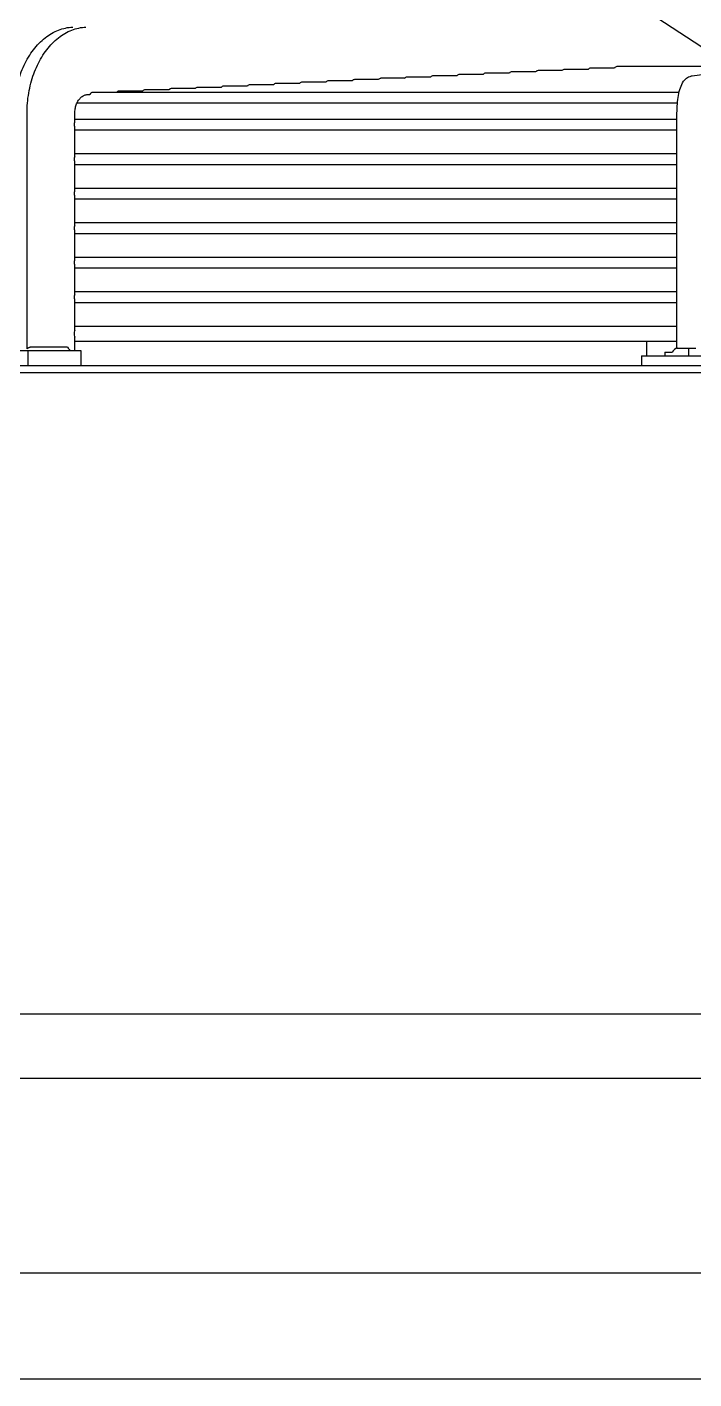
# Model space of a CAD drawing. Header units: millimetres. Extents: x 17046 to 32328, y 18593 to 29476.
# Drawn here: x 17391.75 to 17398.74, y 18973.5 to 18987.69 of the extents above; entities that cross this region are included whole.
import ezdxf

# ---------------------------------------------------------------- set-up
doc = ezdxf.new("R2010")
doc.units = ezdxf.units.MM
doc.header["$LTSCALE"] = 5
doc.layers.add('UNIT', color=6, linetype='Continuous')
doc.styles.add('SUBMITTAL', font='romans.shx', dxfattribs={"width": 0.75})
doc.dimstyles.new('SUBMITTAL', dxfattribs={"dimtxt": 0.09375, "dimasz": 0.09375, "dimexe": 0.03125, "dimexo": 0.0625, "dimgap": 0.0625, "dimtad": 0, "dimdec": 4, "dimzin": 4, "dimdsep": 46, "dimlunit": 4, "dimtxsty": 'SUBMITTAL', "dimcen": 0.09375, "dimclre": 6, "dimadec": 0, "dimazin": 0, "dimtfac": 1, "dimtdec": 0, "dimtofl": 0, "dimtmove": 0, "dimatfit": 3, "dimfxl": 0, "dimfrac": 2, "dimtolj": 1, "dimtzin": 4, "dimarcsym": 0})

msp = doc.modelspace()

# ---------------------------------------------------------------- linework, layer by layer
at = {"layer": 'UNIT'}
for p, q in [((17398.2052, 18987.8889), (17399.1422, 18987.2749)), ((17398.7255, 18987.1783), (17400.7609, 18987.4529)), ((17397.0829, 18987.2196), (17396.8332, 18987.2196)), ((17397.3586, 18987.2331), (17397.1086, 18987.2331)), ((17397.6343, 18987.2466), (17397.3843, 18987.2466)), ((17397.9092, 18987.2601), (17397.66, 18987.2601)), ((17399.4416, 18987.2749), (17397.936, 18987.2749)), ((17394.0577, 18987.0712), (17393.8087, 18987.0712)), ((17394.3324, 18987.0847), (17394.0833, 18987.0847)), ((17394.6071, 18987.0982), (17394.358, 18987.0982)), ((17394.8819, 18987.1117), (17394.6328, 18987.1117)), ((17395.1568, 18987.1252), (17394.9076, 18987.1252)), ((17395.4317, 18987.1387), (17395.1824, 18987.1387)), ((17395.7067, 18987.1522), (17395.4574, 18987.1522)), ((17395.9817, 18987.1657), (17395.7323, 18987.1657)), ((17396.2569, 18987.1792), (17396.0074, 18987.1792)), ((17396.5321, 18987.1926), (17396.2826, 18987.1926)), ((17396.8075, 18987.2061), (17396.5578, 18987.2061)), ((17392.3814, 18986.9824), (17392.4058, 18986.9836)), ((17398.5882, 18987.0037), (17392.4359, 18987.0037)), ((17392.9593, 18987.0172), (17392.7104, 18987.0172)), ((17393.2339, 18987.0307), (17392.9849, 18987.0307)), ((17393.5084, 18987.0442), (17393.2595, 18987.0442)), ((17393.783, 18987.0577), (17393.534, 18987.0577)), ((17391.7458, 18984.3128), (17391.7458, 18986.7856)), ((17392.2469, 18986.6965), (17392.2469, 18986.7856)), ((17392.2696, 18986.8935), (17398.5713, 18986.8935)), ((17398.5664, 18984.3163), (17398.5664, 18986.7856)), ((17398.5664, 18986.7218), (17392.2469, 18986.7218)), ((17392.2469, 18986.3343), (17392.2469, 18986.6368)), ((17392.2469, 18986.6115), (17398.5664, 18986.6115)), ((17398.5664, 18986.3596), (17392.2469, 18986.3596)), ((17392.2469, 18985.9721), (17392.2469, 18986.2746)), ((17392.2469, 18986.2493), (17398.5664, 18986.2493)), ((17398.5664, 18985.9974), (17392.2469, 18985.9974)), ((17392.2469, 18985.6099), (17392.2469, 18985.9124)), ((17392.2469, 18985.8871), (17398.5664, 18985.8871)), ((17398.5664, 18985.6352), (17392.2469, 18985.6352)), ((17392.2469, 18985.2476), (17392.2469, 18985.5502)), ((17392.2469, 18985.5249), (17398.5664, 18985.5249)), ((17398.5664, 18985.2729), (17392.2469, 18985.2729)), ((17392.2469, 18984.8854), (17392.2469, 18985.188)), ((17392.2469, 18985.1627), (17398.5664, 18985.1627)), ((17398.5664, 18984.9107), (17392.2469, 18984.9107)), ((17392.2469, 18984.5074), (17392.2469, 18984.8258)), ((17392.2469, 18984.8005), (17398.5664, 18984.8005)), ((17398.5664, 18984.5485), (17392.2469, 18984.5485)), ((17392.2469, 18984.2966), (17392.2469, 18984.4362)), ((17392.2469, 18984.395), (17398.5664, 18984.395)), ((17398.2499, 18984.2395), (17398.2499, 18984.395)), ((17390.084, 18984.2966), (17392.3111, 18984.2966)), ((17391.7543, 18984.2966), (17391.7543, 18984.1391)), ((17392.1719, 18984.3294), (17391.7875, 18984.3294)), ((17392.3111, 18984.2966), (17392.3111, 18984.1391)), ((17398.1943, 18984.2395), (17407.4462, 18984.2395)), ((17398.1943, 18984.2395), (17398.1943, 18984.1391)), ((17398.4379, 18984.2789), (17398.5167, 18984.2789)), ((17398.4379, 18984.2789), (17398.4379, 18984.2395)), ((17398.7633, 18984.3163), (17398.5664, 18984.3163)), ((17398.6892, 18984.2395), (17398.6892, 18984.3163)), ((17385.9502, 18984.1391), (17419.6903, 18984.1391)), ((17419.6903, 18984.0604), (17385.9502, 18984.0604)), ((17420.773, 18977.3281), (17384.8675, 18977.3281)), ((17331.9452, 18976.6588), (17615.4393, 18976.6588)), ((17615.4393, 18974.6092), (17331.9452, 18974.6092)), ((17336.1952, 18973.4997), (17611.1893, 18973.4997))]:
    msp.add_line(p, q, dxfattribs=at)
msp.add_arc((17398.7037, 18984.1437), 0.2307, 126.49726, 144.15266, dxfattribs=at)
for centre, major_axis, ratio, start_param, end_param in [((17396.8332, 18987.1645), (0, -0.0551), 0.7109269, 3.1415422, 3.8564474), ((17397.1086, 18987.178), (0, -0.0551), 0.7112612, 3.1415352, 3.8564398), ((17397.3843, 18987.1915), (0, -0.0551), 0.7116416, 3.1415269, 3.8564308), ((17397.66, 18987.205), (0, -0.0551), 0.712077, 3.141517, 3.8564199), ((17397.936, 18987.2198), (0, -0.0551), 0.71258, 3.1415074, 3.8909101), ((17393.8087, 18987.0161), (0, -0.0551), 0.7089205, 3.1415765, 3.8564847), ((17394.0833, 18987.0296), (0, -0.0551), 0.7090275, 3.141575, 3.8564831), ((17394.358, 18987.0431), (0, -0.0551), 0.7091442, 3.1415734, 3.8564813), ((17394.6328, 18987.0566), (0, -0.0551), 0.7092719, 3.1415715, 3.8564792), ((17394.9076, 18987.07), (0, -0.0551), 0.7094121, 3.1415694, 3.8564769), ((17395.1824, 18987.0835), (0, -0.0551), 0.7095663, 3.1415669, 3.8564743), ((17395.4574, 18987.097), (0, -0.0551), 0.7097366, 3.1415642, 3.8564713), ((17395.7323, 18987.1105), (0, -0.0551), 0.7099252, 3.141561, 3.8564678), ((17396.0074, 18987.124), (0, -0.0551), 0.7101349, 3.1415573, 3.8564638), ((17396.2826, 18987.1375), (0, -0.0551), 0.710369, 3.141553, 3.8564592), ((17396.5578, 18987.151), (0, -0.0551), 0.7106314, 3.1415481, 3.8564538), ((17392.4359, 18986.9486), (0, -0.0551), 0.7084995, 3.1415818, 4.0233013), ((17392.7104, 18986.9621), (0, -0.0551), 0.708571, 3.141581, 3.8564896), ((17392.9849, 18986.9756), (0, -0.0551), 0.7086482, 3.14158, 3.8564885), ((17393.2595, 18986.9891), (0, -0.0551), 0.7087318, 3.141579, 3.8564874), ((17393.534, 18987.0026), (0, -0.0551), 0.7088222, 3.1415778, 3.8564861), ((17393.1679, 18985.7052), (0, -1.969), 0.7071068, 5.4860047, 5.5095695)]:
    msp.add_ellipse(centre, major_axis=major_axis, ratio=ratio, start_param=start_param, end_param=end_param, dxfattribs=at)
for points, knots in [([(17391.6066, 18986.7856), (17391.6066, 18986.8212), (17391.6081, 18986.8571), (17391.6111, 18986.8925), (17391.614, 18986.9279), (17391.6185, 18986.9629), (17391.6244, 18986.9976), (17391.6303, 18987.0322), (17391.6377, 18987.0666), (17391.6464, 18987.1001), (17391.6552, 18987.1335), (17391.6653, 18987.166), (17391.6768, 18987.1978), (17391.6883, 18987.2295), (17391.7012, 18987.2605), (17391.7152, 18987.2901), (17391.7292, 18987.3198), (17391.7444, 18987.348), (17391.7609, 18987.3751), (17391.7773, 18987.4022), (17391.795, 18987.428), (17391.8135, 18987.4522), (17391.8321, 18987.4763), (17391.8515, 18987.4988), (17391.872, 18987.5196), (17391.8924, 18987.5405), (17391.9139, 18987.5598), (17391.9359, 18987.5771), (17391.9579, 18987.5944), (17391.9806, 18987.6098), (17392.0039, 18987.6234), (17392.0273, 18987.6369), (17392.0513, 18987.6485), (17392.0756, 18987.6581), (17392.0999, 18987.6676), (17392.1244, 18987.6751), (17392.1493, 18987.6805), (17392.1743, 18987.686), (17392.1996, 18987.6894), (17392.2247, 18987.6906)], [0, 0, 0, 0, 0.076921, 0.076921, 0.076921, 0.1538421, 0.1538421, 0.1538421, 0.2307631, 0.2307631, 0.2307631, 0.3076842, 0.3076842, 0.3076842, 0.3846052, 0.3846052, 0.3846052, 0.4615263, 0.4615263, 0.4615263, 0.5384473, 0.5384473, 0.5384473, 0.6153684, 0.6153684, 0.6153684, 0.6922894, 0.6922894, 0.6922894, 0.7692105, 0.7692105, 0.7692105, 0.8461315, 0.8461315, 0.8461315, 0.9230526, 0.9230526, 0.9230526, 1, 1, 1, 1]), ([(17391.7458, 18986.7856), (17391.7458, 18986.8212), (17391.7473, 18986.8571), (17391.7502, 18986.8925), (17391.7532, 18986.9279), (17391.7576, 18986.9629), (17391.7636, 18986.9976), (17391.7695, 18987.0322), (17391.7769, 18987.0666), (17391.7856, 18987.1001), (17391.7944, 18987.1335), (17391.8045, 18987.166), (17391.816, 18987.1978), (17391.8275, 18987.2295), (17391.8403, 18987.2605), (17391.8544, 18987.2901), (17391.8684, 18987.3198), (17391.8836, 18987.348), (17391.9001, 18987.3751), (17391.9165, 18987.4022), (17391.9342, 18987.428), (17391.9527, 18987.4522), (17391.9713, 18987.4763), (17391.9907, 18987.4988), (17392.0112, 18987.5196), (17392.0316, 18987.5405), (17392.0531, 18987.5598), (17392.0751, 18987.5771), (17392.0971, 18987.5944), (17392.1198, 18987.6098), (17392.1431, 18987.6234), (17392.1665, 18987.6369), (17392.1905, 18987.6485), (17392.2148, 18987.6581), (17392.2391, 18987.6676), (17392.2636, 18987.6751), (17392.2885, 18987.6805), (17392.3135, 18987.686), (17392.3388, 18987.6894), (17392.3639, 18987.6906)], [0, 0, 0, 0, 0.076921, 0.076921, 0.076921, 0.1538421, 0.1538421, 0.1538421, 0.2307631, 0.2307631, 0.2307631, 0.3076842, 0.3076842, 0.3076842, 0.3846052, 0.3846052, 0.3846052, 0.4615263, 0.4615263, 0.4615263, 0.5384473, 0.5384473, 0.5384473, 0.6153684, 0.6153684, 0.6153684, 0.6922894, 0.6922894, 0.6922894, 0.7692105, 0.7692105, 0.7692105, 0.8461315, 0.8461315, 0.8461315, 0.9230526, 0.9230526, 0.9230526, 1, 1, 1, 1]), ([(17398.5664, 18986.7856), (17398.5664, 18986.8185), (17398.5678, 18986.8513), (17398.573, 18986.9146), (17398.5768, 18986.9451), (17398.5872, 18987.0019), (17398.5936, 18987.0283), (17398.6102, 18987.0769), (17398.6197, 18987.0993), (17398.6435, 18987.132), (17398.6526, 18987.1425), (17398.6787, 18987.1629), (17398.6969, 18987.173), (17398.7211, 18987.1776), (17398.7233, 18987.178), (17398.7255, 18987.1783)], [1.5707963, 1.5707963, 1.5707963, 1.5707963, 1.8779743, 1.8779743, 2.1851522, 2.1851522, 2.4923302, 2.4923302, 2.7995081, 2.7995081, 2.9409737, 2.9409737, 3.0918576, 3.0918576, 3.1066861, 3.1066861, 3.1066861, 3.1066861]), ([(17392.2469, 18986.7856), (17392.2469, 18986.7934), (17392.2472, 18986.8011), (17392.2478, 18986.8088), (17392.2485, 18986.8165), (17392.2495, 18986.8242), (17392.2507, 18986.8317), (17392.252, 18986.8392), (17392.2536, 18986.8466), (17392.2555, 18986.8539), (17392.2574, 18986.8612), (17392.2596, 18986.8683), (17392.2621, 18986.8752), (17392.2646, 18986.8821), (17392.2674, 18986.8888), (17392.2705, 18986.8952), (17392.2735, 18986.9016), (17392.2768, 18986.9078), (17392.2804, 18986.9137), (17392.284, 18986.9196), (17392.2878, 18986.9252), (17392.2918, 18986.9304), (17392.2959, 18986.9357), (17392.3001, 18986.9406), (17392.3046, 18986.9452), (17392.309, 18986.9497), (17392.3137, 18986.9539), (17392.3185, 18986.9576), (17392.3233, 18986.9614), (17392.3282, 18986.9648), (17392.3333, 18986.9677), (17392.3384, 18986.9707), (17392.3436, 18986.9732), (17392.3489, 18986.9753), (17392.3542, 18986.9773), (17392.3596, 18986.979), (17392.365, 18986.9802), (17392.3704, 18986.9814), (17392.3759, 18986.9821), (17392.3814, 18986.9824)], [0, 0, 0, 0, 0.076921, 0.076921, 0.076921, 0.153842, 0.153842, 0.153842, 0.230763, 0.230763, 0.230763, 0.307684, 0.307684, 0.307684, 0.384605, 0.384605, 0.384605, 0.461526, 0.461526, 0.461526, 0.538447, 0.538447, 0.538447, 0.615368, 0.615368, 0.615368, 0.692289, 0.692289, 0.692289, 0.7692101, 0.7692101, 0.7692101, 0.8461311, 0.8461311, 0.8461311, 0.9230521, 0.9230521, 0.9230521, 1, 1, 1, 1]), ([(17392.2469, 18986.6965), (17392.2456, 18986.6936), (17392.2445, 18986.6906), (17392.2418, 18986.6814), (17392.2407, 18986.6734), (17392.2407, 18986.6666)], [0.754611842, 0.754611842, 0.754611842, 0.754611842, 0.778331745, 0.778331745, 0.830133896, 0.830133896, 0.830133896, 0.830133896]), ([(17392.2407, 18986.6666), (17392.2407, 18986.6599), (17392.2418, 18986.6519), (17392.2445, 18986.6427), (17392.2456, 18986.6397), (17392.2469, 18986.6368)], [0, 0, 0, 0, 0.051802151, 0.051802151, 0.075522054, 0.075522054, 0.075522054, 0.075522054]), ([(17392.2469, 18986.3343), (17392.2456, 18986.3314), (17392.2445, 18986.3284), (17392.2418, 18986.3192), (17392.2407, 18986.3112), (17392.2407, 18986.3044)], [0.754611842, 0.754611842, 0.754611842, 0.754611842, 0.778331745, 0.778331745, 0.830133896, 0.830133896, 0.830133896, 0.830133896]), ([(17392.2407, 18986.3044), (17392.2407, 18986.2976), (17392.2418, 18986.2896), (17392.2445, 18986.2805), (17392.2456, 18986.2775), (17392.2469, 18986.2746)], [0, 0, 0, 0, 0.051802151, 0.051802151, 0.075522054, 0.075522054, 0.075522054, 0.075522054]), ([(17392.2469, 18985.9721), (17392.2456, 18985.9692), (17392.2445, 18985.9662), (17392.2418, 18985.957), (17392.2407, 18985.949), (17392.2407, 18985.9422)], [-0.075522054, -0.075522054, -0.075522054, -0.075522054, -0.051802151, -0.051802151, 0, 0, 0, 0]), ([(17392.2407, 18985.9422), (17392.2407, 18985.9354), (17392.2418, 18985.9274), (17392.2445, 18985.9183), (17392.2456, 18985.9153), (17392.2469, 18985.9124)], [-0.830133896, -0.830133896, -0.830133896, -0.830133896, -0.778331745, -0.778331745, -0.754611842, -0.754611842, -0.754611842, -0.754611842]), ([(17392.2469, 18985.6099), (17392.2456, 18985.607), (17392.2445, 18985.604), (17392.2418, 18985.5948), (17392.2407, 18985.5868), (17392.2407, 18985.58)], [-0.075522054, -0.075522054, -0.075522054, -0.075522054, -0.051802151, -0.051802151, 0, 0, 0, 0]), ([(17392.2407, 18985.58), (17392.2407, 18985.5732), (17392.2418, 18985.5652), (17392.2445, 18985.5561), (17392.2456, 18985.5531), (17392.2469, 18985.5502)], [-0.830133897, -0.830133897, -0.830133897, -0.830133897, -0.778331746, -0.778331746, -0.754611843, -0.754611843, -0.754611843, -0.754611843]), ([(17392.2469, 18985.2476), (17392.2456, 18985.2448), (17392.2445, 18985.2418), (17392.2418, 18985.2326), (17392.2407, 18985.2246), (17392.2407, 18985.2178)], [-0.075522054, -0.075522054, -0.075522054, -0.075522054, -0.051802151, -0.051802151, 0, 0, 0, 0]), ([(17392.2407, 18985.2178), (17392.2407, 18985.211), (17392.2418, 18985.203), (17392.2445, 18985.1939), (17392.2456, 18985.1909), (17392.2469, 18985.188)], [-0.830133897, -0.830133897, -0.830133897, -0.830133897, -0.77830675, -0.77830675, -0.754610412, -0.754610412, -0.754610412, -0.754610412]), ([(17392.2469, 18984.8854), (17392.2456, 18984.8826), (17392.2445, 18984.8796), (17392.2418, 18984.8704), (17392.2407, 18984.8624), (17392.2407, 18984.8556)], [-0.075522054, -0.075522054, -0.075522054, -0.075522054, -0.051802151, -0.051802151, 0, 0, 0, 0]), ([(17392.2407, 18984.8556), (17392.2407, 18984.8488), (17392.2418, 18984.8408), (17392.2445, 18984.8317), (17392.2456, 18984.8287), (17392.2469, 18984.8258)], [0, 0, 0, 0, 0.051802151, 0.051802151, 0.075522054, 0.075522054, 0.075522054, 0.075522054]), ([(17392.2469, 18984.5074), (17392.2461, 18984.5053), (17392.2454, 18984.5032), (17392.2422, 18984.4924), (17392.2407, 18984.4812), (17392.2407, 18984.4718)], [1.067161101, 1.067161101, 1.067161101, 1.067161101, 1.084108004, 1.084108004, 1.156260963, 1.156260963, 1.156260963, 1.156260963]), ([(17392.2407, 18984.4718), (17392.2407, 18984.4623), (17392.2422, 18984.4512), (17392.2454, 18984.4404), (17392.2461, 18984.4382), (17392.2469, 18984.4362)], [-1.156260963, -1.156260963, -1.156260963, -1.156260963, -1.084108004, -1.084108004, -1.067161101, -1.067161101, -1.067161101, -1.067161101]), ([(17391.7875, 18984.3294), (17391.7863, 18984.3294), (17391.7851, 18984.3293), (17391.784, 18984.3292), (17391.7828, 18984.3292), (17391.7816, 18984.329), (17391.7804, 18984.3288), (17391.7792, 18984.3287), (17391.778, 18984.3285), (17391.7768, 18984.3282), (17391.7767, 18984.3282), (17391.7766, 18984.3281), (17391.7765, 18984.3281), (17391.7754, 18984.3279), (17391.7743, 18984.3276), (17391.7732, 18984.3273), (17391.772, 18984.3269), (17391.7707, 18984.3265), (17391.7695, 18984.3261), (17391.7683, 18984.3256), (17391.767, 18984.3251), (17391.7658, 18984.3246), (17391.7655, 18984.3245), (17391.7652, 18984.3243), (17391.7649, 18984.3242), (17391.764, 18984.3238), (17391.763, 18984.3233), (17391.762, 18984.3229), (17391.7608, 18984.3222), (17391.7595, 18984.3216), (17391.7582, 18984.3208), (17391.7569, 18984.3201), (17391.7555, 18984.3193), (17391.7542, 18984.3185), (17391.7535, 18984.3181), (17391.7528, 18984.3176), (17391.7521, 18984.3172), (17391.7514, 18984.3167), (17391.7507, 18984.3163), (17391.7501, 18984.3158), (17391.7487, 18984.3149), (17391.7472, 18984.3139), (17391.7458, 18984.3128)], [0, 0, 0, 0, 0.0909091, 0.0909091, 0.0909091, 0.1818182, 0.1818182, 0.1818182, 0.2727273, 0.2727273, 0.2727273, 0.2797096, 0.2797096, 0.2797096, 0.3636364, 0.3636364, 0.3636364, 0.4545455, 0.4545455, 0.4545455, 0.5454545, 0.5454545, 0.5454545, 0.5668899, 0.5668899, 0.5668899, 0.6363636, 0.6363636, 0.6363636, 0.7272727, 0.7272727, 0.7272727, 0.8181818, 0.8181818, 0.8181818, 0.8653352, 0.8653352, 0.8653352, 0.9090909, 0.9090909, 0.9090909, 1, 1, 1, 1])]:
    msp.add_open_spline(points, degree=3, knots=knots, dxfattribs=at)

# ---------------------------------------------------------------- leaders
for points in [[(17380.4177, 18980.8702), (17393.4898, 18999.1166)], [(17566.9669, 18980.8702), (17555.3922, 18999.1166), (17393.4898, 18999.1166)]]:
    msp.add_leader(points, dimstyle='SUBMITTAL', override={"dimscale": 36, "dimarcsym": 1}, dxfattribs=at)

doc.saveas('drawing.dxf')
